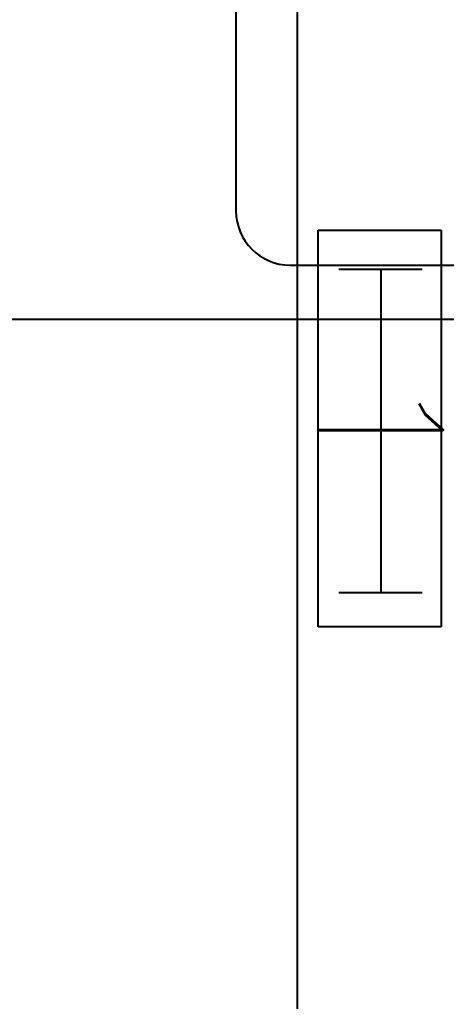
# Model space of a CAD drawing. Header units: inches. Extents: x 567429 to 582707, y 126347 to 133675.
# Drawn here: x 579686.6 to 579725.8, y 131439.6 to 131530 of the extents above; entities that cross this region are included whole.
import ezdxf

# ---------------------------------------------------------------- set-up
doc = ezdxf.new("R2010")
doc.units = ezdxf.units.IN
doc.header["$MEASUREMENT"] = 0
doc.layers.add('BORD', color=3, linetype='Continuous')
doc.layers.add('mobl', color=11, linetype='Continuous')
doc.styles.add('ROMANS', font='romans.shx')

# ---------------------------------------------------------------- blocks, each defined once
blk = doc.blocks.new('BOARD2')
at = {"layer": 'BORD'}
for p, q in [((65.214, -59.619), (65.214, -47.664)), ((65.214, -47.664), (103.789, -47.664)), ((103.789, -47.664), (103.789, -59.619)), ((69.039, -49.526), (69.039, -57.606)), ((100.463, -49.526), (100.463, -57.606)), ((103.789, -59.619), (65.214, -59.619))]:
    blk.add_line(p, q, dxfattribs=at)
at = {"layer": 'BORD', "color": 3}
blk.add_line((69.039, -53.54), (100.463, -53.54), dxfattribs=at)
at = {"layer": 'BORD', "color": 4}
blk.add_line((163.075, -61.626), (-163.075, -61.626), dxfattribs=at)
at = {"layer": 'BORD', "color": 2, "style": 'ROMANS'}
blk.add_text('1', height=12.058, dxfattribs=at).set_placement((78.963, -59.556))

msp = doc.modelspace()

# ---------------------------------------------------------------- linework, layer by layer
at = {"layer": 'mobl', "color": 15}
for p, q in [((579706.486, 131552.375), (579706.486, 131512.375)), ((579711.486, 131507.375), (579751.486, 131507.375)), ((579767.486, 131502.375), (579567.486, 131502.375))]:
    msp.add_line(p, q, dxfattribs=at)
msp.add_arc((579711.486, 131512.375), 5, 180, 270, dxfattribs=at)

# ---------------------------------------------------------------- block references
at = {"layer": 'BORD', "ltscale": 5, "xscale": 0.947301618010808, "yscale": 0.947301618010808, "zscale": 0.947301618010808, "rotation": 270.0091431634974}
msp.add_blockref('BOARD2', (579770.511, 131572.385), dxfattribs=at)

doc.saveas('drawing.dxf')
